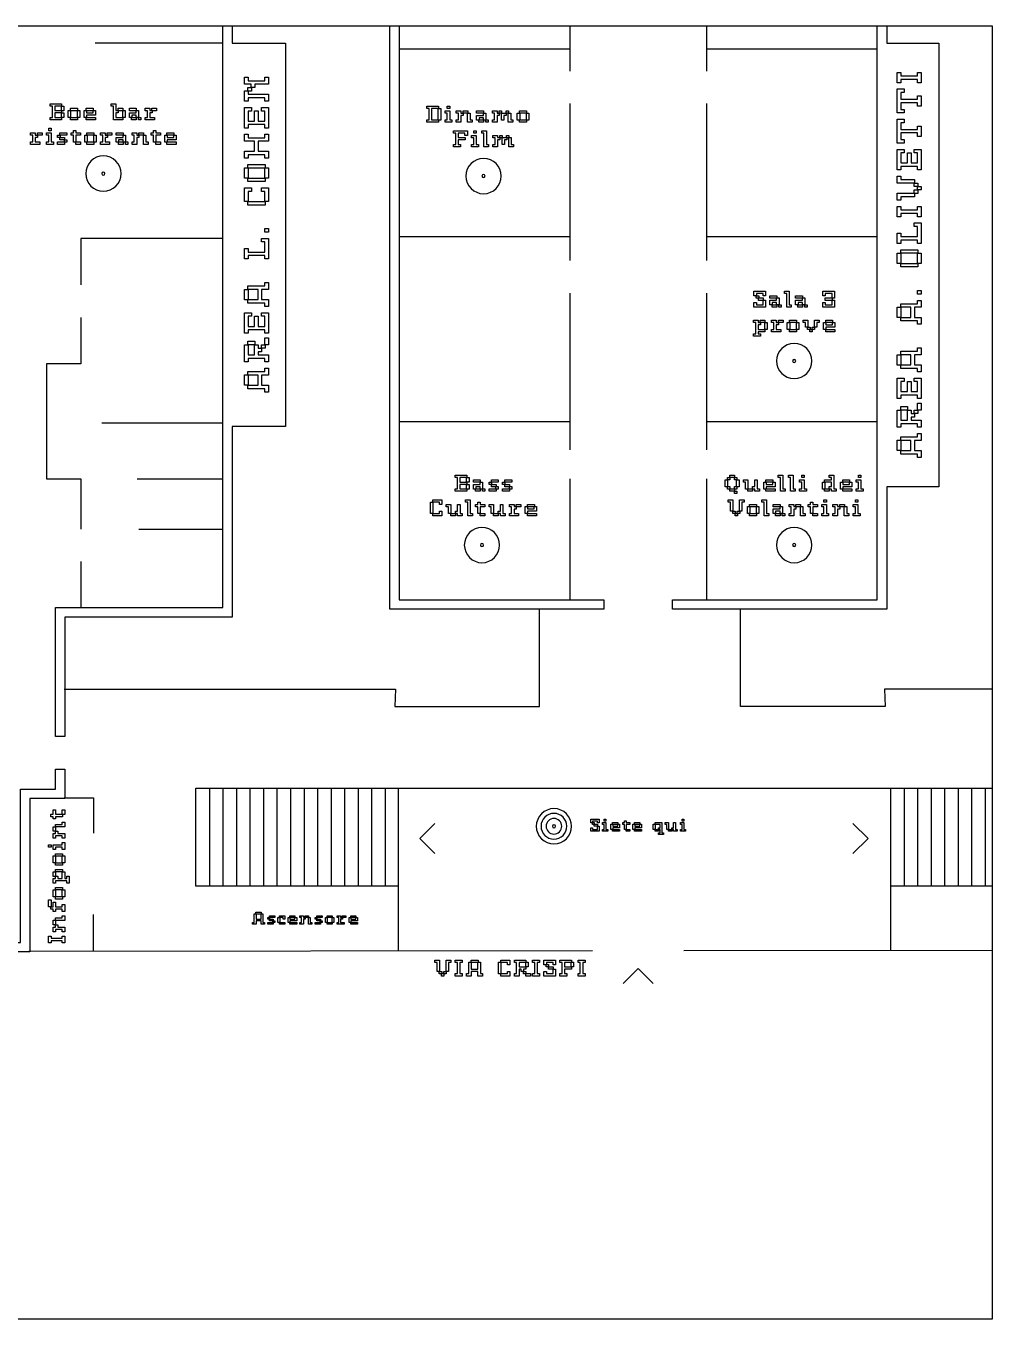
# Model space of a CAD drawing. Extents: x 10.8 to 90.8, y -291 to -236.
# Drawn here: x 49.7 to 90.8, y -291 to -236 of the extents above; entities that cross this region are included whole.
import ezdxf

# ---------------------------------------------------------------- set-up
doc = ezdxf.new("R2010")
doc.units = 0
for name, color, linetype in [('ENGRAVE', 7, 'CONTINUOUS'), ('FILETTO', 7, 'CONTINUOUS'), ('TAGLIO', 7, 'CONTINUOUS')]:
    doc.layers.add(name, color=color, linetype=linetype)

msp = doc.modelspace()

# ---------------------------------------------------------------- linework, layer by layer
at = {"layer": 'ENGRAVE'}
for points in [[(58.491, -236.74), (60.753, -236.74), (60.753, -253.042), (58.492, -253.042), (58.493, -261.155), (51.378, -261.155), (51.378, -266.235), (50.977, -266.235), (50.977, -260.753), (58.092, -260.753), (58.089, -236.01), (58.49, -236.01)], [(65.588, -236.01), (65.588, -260.419), (74.281, -260.419), (74.281, -260.819), (65.188, -260.819), (65.188, -236.01)], [(77.21, -260.819), (77.21, -260.419), (85.912, -260.419), (85.912, -236.01), (86.312, -236.01), (86.312, -236.74), (88.527, -236.74), (88.527, -255.61), (86.312, -255.61), (86.312, -260.819)], [(87.627, -238.429), (87.627, -238.285), (86.912, -238.285), (86.912, -238.429), (86.76, -238.429), (86.76, -237.988), (86.912, -237.988), (86.912, -238.132), (87.627, -238.132), (87.627, -237.988), (87.779, -237.988), (87.779, -238.429)], [(59.877, -239.216), (59.877, -239.072), (59.162, -239.072), (59.162, -239.216), (59.01, -239.216), (59.01, -238.775), (59.155, -238.775), (59.155, -238.631), (59.3, -238.631), (59.3, -238.493), (59.01, -238.493), (59.01, -238.197), (59.162, -238.197), (59.162, -238.341), (59.877, -238.341), (59.877, -238.197), (60.029, -238.197), (60.029, -238.493), (59.45, -238.493), (59.45, -238.638), (59.306, -238.638), (59.306, -238.782), (59.162, -238.782), (59.162, -238.92), (60.029, -238.92), (60.029, -239.216)], [(87.627, -239.424), (87.627, -239.279), (86.912, -239.279), (86.912, -239.562), (87.056, -239.562), (87.056, -239.714), (86.76, -239.714), (86.76, -238.695), (87.056, -238.695), (87.056, -238.847), (86.912, -238.847), (86.912, -239.129), (87.627, -239.129), (87.627, -238.984), (87.779, -238.984), (87.779, -239.424)], [(50.753, -239.903), (50.849, -239.903), (50.849, -239.425), (50.753, -239.425), (50.753, -239.323), (51.241, -239.323), (51.241, -239.421), (51.338, -239.421), (51.338, -239.618), (51.241, -239.618), (51.241, -239.71), (51.338, -239.71), (51.338, -239.909), (51.241, -239.909), (51.241, -240.005), (50.753, -240.005)], [(50.951, -239.614), (51.236, -239.614), (51.236, -239.425), (50.951, -239.425)], [(51.236, -239.903), (51.236, -239.715), (50.951, -239.715), (50.951, -239.903)], [(51.521, -239.614), (51.618, -239.614), (51.618, -239.517), (51.913, -239.517), (51.913, -239.614), (52.009, -239.614), (52.009, -239.909), (51.913, -239.909), (51.913, -240.005), (51.618, -240.005), (51.618, -239.909), (51.521, -239.909)], [(51.623, -239.618), (51.623, -239.903), (51.908, -239.903), (51.908, -239.618)], [(52.192, -239.614), (52.288, -239.614), (52.288, -239.517), (52.583, -239.517), (52.583, -239.614), (52.68, -239.614), (52.68, -239.812), (52.294, -239.812), (52.294, -239.903), (52.68, -239.903), (52.68, -240.005), (52.288, -240.005), (52.288, -239.909), (52.192, -239.909)], [(52.579, -239.618), (52.294, -239.618), (52.294, -239.71), (52.579, -239.71)], [(53.448, -239.425), (53.352, -239.425), (53.352, -239.323), (53.55, -239.323), (53.55, -239.614), (53.642, -239.614), (53.642, -239.517), (53.84, -239.517), (53.84, -239.614), (53.937, -239.614), (53.937, -239.909), (53.84, -239.909), (53.84, -240.005), (53.448, -240.005)], [(53.55, -239.715), (53.55, -239.903), (53.835, -239.903), (53.835, -239.618), (53.647, -239.618), (53.647, -239.715)], [(54.12, -239.71), (54.41, -239.71), (54.41, -239.618), (54.12, -239.618), (54.12, -239.517), (54.415, -239.517), (54.415, -239.614), (54.511, -239.614), (54.511, -239.903), (54.608, -239.903), (54.608, -240.005), (54.507, -240.005), (54.507, -239.909), (54.415, -239.909), (54.415, -240.005), (54.216, -240.005), (54.216, -239.909), (54.12, -239.909)], [(54.791, -239.903), (54.887, -239.903), (54.887, -239.618), (54.791, -239.618), (54.791, -239.517), (54.989, -239.517), (54.989, -239.614), (55.081, -239.614), (55.081, -239.517), (55.279, -239.517), (55.279, -239.618), (55.086, -239.618), (55.086, -239.715), (54.989, -239.715), (54.989, -239.903), (55.182, -239.903), (55.182, -240.005), (54.791, -240.005)], [(59.877, -240.356), (59.877, -240.212), (59.162, -240.212), (59.162, -240.356), (59.01, -240.356), (59.01, -239.481), (59.306, -239.481), (59.306, -239.633), (59.162, -239.633), (59.162, -240.059), (59.444, -240.059), (59.444, -239.627), (59.595, -239.627), (59.595, -240.059), (59.877, -240.059), (59.877, -239.633), (59.733, -239.633), (59.733, -239.481), (60.029, -239.481), (60.029, -240.356)], [(66.768, -240.009), (66.865, -240.009), (66.865, -239.531), (66.768, -239.531), (66.768, -239.429), (67.256, -239.429), (67.256, -239.526), (67.353, -239.526), (67.353, -240.014), (67.256, -240.014), (67.256, -240.111), (66.768, -240.111)], [(67.252, -240.009), (67.252, -239.531), (66.966, -239.531), (66.966, -240.009)], [(67.536, -240.009), (67.633, -240.009), (67.633, -239.724), (67.536, -239.724), (67.536, -239.623), (67.735, -239.623), (67.735, -240.009), (67.831, -240.009), (67.831, -240.111), (67.536, -240.111)], [(67.633, -239.429), (67.735, -239.429), (67.735, -239.531), (67.633, -239.531)], [(68.014, -240.009), (68.11, -240.009), (68.11, -239.724), (68.014, -239.724), (68.014, -239.623), (68.212, -239.623), (68.212, -239.719), (68.304, -239.719), (68.304, -239.623), (68.502, -239.623), (68.502, -239.719), (68.599, -239.719), (68.599, -240.009), (68.696, -240.009), (68.696, -240.111), (68.497, -240.111), (68.497, -239.724), (68.308, -239.724), (68.308, -239.82), (68.212, -239.82), (68.212, -240.111), (68.014, -240.111)], [(68.879, -239.816), (69.169, -239.816), (69.169, -239.724), (68.879, -239.724), (68.879, -239.623), (69.174, -239.623), (69.174, -239.719), (69.27, -239.719), (69.27, -240.009), (69.367, -240.009), (69.367, -240.111), (69.266, -240.111), (69.266, -240.014), (69.174, -240.014), (69.174, -240.111), (68.975, -240.111), (68.975, -240.014), (68.879, -240.014)], [(69.55, -240.009), (69.646, -240.009), (69.646, -239.724), (69.55, -239.724), (69.55, -239.623), (69.748, -239.623), (69.748, -239.719), (69.84, -239.719), (69.84, -239.623), (69.941, -239.623), (69.941, -239.719), (70.13, -239.719), (70.13, -239.623), (70.232, -239.623), (70.232, -239.719), (70.328, -239.719), (70.328, -240.009), (70.425, -240.009), (70.425, -240.111), (70.226, -240.111), (70.226, -239.724), (70.135, -239.724), (70.135, -239.82), (70.038, -239.82), (70.038, -240.014), (69.937, -240.014), (69.937, -239.724), (69.845, -239.724), (69.845, -239.82), (69.748, -239.82), (69.748, -240.111), (69.55, -240.111)], [(70.609, -239.719), (70.705, -239.719), (70.705, -239.623), (71, -239.623), (71, -239.719), (71.097, -239.719), (71.097, -240.014), (71, -240.014), (71, -240.111), (70.705, -240.111), (70.705, -240.014), (70.609, -240.014)], [(70.71, -239.724), (70.71, -240.009), (70.996, -240.009), (70.996, -239.724)], [(54.222, -239.812), (54.222, -239.903), (54.41, -239.903), (54.41, -239.812)], [(68.981, -239.918), (68.981, -240.009), (69.169, -240.009), (69.169, -239.918)], [(87.627, -240.709), (87.627, -240.564), (86.912, -240.564), (86.912, -240.846), (87.056, -240.846), (87.056, -240.998), (86.76, -240.998), (86.76, -239.979), (87.056, -239.979), (87.056, -240.131), (86.912, -240.131), (86.912, -240.413), (87.627, -240.413), (87.627, -240.269), (87.779, -240.269), (87.779, -240.709)], [(49.923, -240.947), (50.019, -240.947), (50.019, -240.662), (49.923, -240.662), (49.923, -240.561), (50.121, -240.561), (50.121, -240.658), (50.213, -240.658), (50.213, -240.561), (50.411, -240.561), (50.411, -240.662), (50.218, -240.662), (50.218, -240.759), (50.121, -240.759), (50.121, -240.947), (50.314, -240.947), (50.314, -241.049), (49.923, -241.049)], [(50.594, -240.947), (50.69, -240.947), (50.69, -240.662), (50.594, -240.662), (50.594, -240.561), (50.792, -240.561), (50.792, -240.947), (50.889, -240.947), (50.889, -241.049), (50.594, -241.049)], [(50.69, -240.367), (50.792, -240.367), (50.792, -240.469), (50.69, -240.469)], [(51.071, -240.947), (51.362, -240.947), (51.362, -240.856), (51.168, -240.856), (51.168, -240.759), (51.071, -240.759), (51.071, -240.658), (51.168, -240.658), (51.168, -240.561), (51.462, -240.561), (51.462, -240.662), (51.173, -240.662), (51.173, -240.754), (51.366, -240.754), (51.366, -240.851), (51.462, -240.851), (51.462, -240.953), (51.366, -240.953), (51.366, -241.049), (51.071, -241.049)], [(51.741, -240.662), (51.645, -240.662), (51.645, -240.561), (51.741, -240.561), (51.741, -240.465), (51.843, -240.465), (51.843, -240.561), (52.036, -240.561), (52.036, -240.662), (51.843, -240.662), (51.843, -240.947), (52.036, -240.947), (52.036, -241.049), (51.839, -241.049), (51.839, -240.953), (51.741, -240.953)], [(52.219, -240.658), (52.315, -240.658), (52.315, -240.561), (52.61, -240.561), (52.61, -240.658), (52.707, -240.658), (52.707, -240.953), (52.61, -240.953), (52.61, -241.049), (52.315, -241.049), (52.315, -240.953), (52.219, -240.953)], [(52.32, -240.662), (52.32, -240.947), (52.606, -240.947), (52.606, -240.662)], [(52.89, -240.947), (52.986, -240.947), (52.986, -240.662), (52.89, -240.662), (52.89, -240.561), (53.088, -240.561), (53.088, -240.658), (53.18, -240.658), (53.18, -240.561), (53.378, -240.561), (53.378, -240.662), (53.184, -240.662), (53.184, -240.759), (53.088, -240.759), (53.088, -240.947), (53.281, -240.947), (53.281, -241.049), (52.89, -241.049)], [(53.56, -240.754), (53.851, -240.754), (53.851, -240.662), (53.56, -240.662), (53.56, -240.561), (53.855, -240.561), (53.855, -240.658), (53.952, -240.658), (53.952, -240.947), (54.048, -240.947), (54.048, -241.049), (53.948, -241.049), (53.948, -240.953), (53.855, -240.953), (53.855, -241.049), (53.657, -241.049), (53.657, -240.953), (53.56, -240.953)], [(53.662, -240.856), (53.662, -240.947), (53.851, -240.947), (53.851, -240.856)], [(54.231, -240.947), (54.328, -240.947), (54.328, -240.662), (54.231, -240.662), (54.231, -240.561), (54.43, -240.561), (54.43, -240.658), (54.522, -240.658), (54.522, -240.561), (54.719, -240.561), (54.719, -240.658), (54.817, -240.658), (54.817, -240.947), (54.913, -240.947), (54.913, -241.049), (54.715, -241.049), (54.715, -240.662), (54.526, -240.662), (54.526, -240.759), (54.43, -240.759), (54.43, -241.049), (54.231, -241.049)], [(55.143, -240.662), (55.047, -240.662), (55.047, -240.561), (55.143, -240.561), (55.143, -240.465), (55.245, -240.465), (55.245, -240.561), (55.438, -240.561), (55.438, -240.662), (55.245, -240.662), (55.245, -240.947), (55.438, -240.947), (55.438, -241.049), (55.241, -241.049), (55.241, -240.953), (55.143, -240.953)], [(55.621, -240.658), (55.717, -240.658), (55.717, -240.561), (56.012, -240.561), (56.012, -240.658), (56.109, -240.658), (56.109, -240.856), (55.722, -240.856), (55.722, -240.947), (56.109, -240.947), (56.109, -241.049), (55.717, -241.049), (55.717, -240.953), (55.621, -240.953)], [(56.008, -240.662), (55.722, -240.662), (55.722, -240.754), (56.008, -240.754)], [(59.877, -241.641), (59.877, -241.496), (59.162, -241.496), (59.162, -241.641), (59.01, -241.641), (59.01, -241.344), (59.444, -241.344), (59.444, -240.918), (59.01, -240.918), (59.01, -240.621), (59.162, -240.621), (59.162, -240.766), (59.877, -240.766), (59.877, -240.621), (60.029, -240.621), (60.029, -240.918), (59.595, -240.918), (59.595, -241.344), (60.029, -241.344), (60.029, -241.641)], [(67.9, -241.053), (67.997, -241.053), (67.997, -240.575), (67.9, -240.575), (67.9, -240.473), (68.486, -240.473), (68.486, -240.671), (68.384, -240.671), (68.384, -240.575), (68.098, -240.575), (68.098, -240.763), (68.388, -240.763), (68.388, -240.864), (68.098, -240.864), (68.098, -241.053), (68.195, -241.053), (68.195, -241.155), (67.9, -241.155)], [(68.668, -241.053), (68.765, -241.053), (68.765, -240.768), (68.668, -240.768), (68.668, -240.667), (68.867, -240.667), (68.867, -241.053), (68.963, -241.053), (68.963, -241.155), (68.668, -241.155)], [(68.765, -240.473), (68.867, -240.473), (68.867, -240.575), (68.765, -240.575)], [(69.192, -240.575), (69.096, -240.575), (69.096, -240.473), (69.294, -240.473), (69.294, -241.053), (69.391, -241.053), (69.391, -241.155), (69.192, -241.155)], [(69.573, -241.053), (69.67, -241.053), (69.67, -240.768), (69.573, -240.768), (69.573, -240.667), (69.772, -240.667), (69.772, -240.763), (69.864, -240.763), (69.864, -240.667), (69.965, -240.667), (69.965, -240.763), (70.153, -240.763), (70.153, -240.667), (70.255, -240.667), (70.255, -240.763), (70.352, -240.763), (70.352, -241.053), (70.448, -241.053), (70.448, -241.155), (70.25, -241.155), (70.25, -240.768), (70.159, -240.768), (70.159, -240.864), (70.061, -240.864), (70.061, -241.058), (69.96, -241.058), (69.96, -240.768), (69.868, -240.768), (69.868, -240.864), (69.772, -240.864), (69.772, -241.155), (69.573, -241.155)], [(87.627, -242.138), (87.627, -241.994), (86.912, -241.994), (86.912, -242.138), (86.76, -242.138), (86.76, -241.263), (87.056, -241.263), (87.056, -241.416), (86.912, -241.416), (86.912, -241.842), (87.194, -241.842), (87.194, -241.409), (87.345, -241.409), (87.345, -241.842), (87.627, -241.842), (87.627, -241.416), (87.483, -241.416), (87.483, -241.263), (87.779, -241.263), (87.779, -242.138)], [(59.155, -242.635), (59.155, -242.491), (59.01, -242.491), (59.01, -242.05), (59.155, -242.05), (59.155, -241.906), (59.885, -241.906), (59.885, -242.05), (60.029, -242.05), (60.029, -242.491), (59.885, -242.491), (59.885, -242.635)], [(59.162, -242.483), (59.877, -242.483), (59.877, -242.056), (59.162, -242.056)], [(86.912, -243.279), (86.912, -243.423), (86.76, -243.423), (86.76, -243.127), (87.483, -243.127), (87.483, -242.982), (87.627, -242.982), (87.627, -242.845), (87.483, -242.845), (87.483, -242.7), (86.76, -242.7), (86.76, -242.404), (86.912, -242.404), (86.912, -242.548), (87.49, -242.548), (87.49, -242.694), (87.635, -242.694), (87.635, -242.838), (87.779, -242.838), (87.779, -242.989), (87.635, -242.989), (87.635, -243.133), (87.49, -243.133), (87.49, -243.279)], [(59.155, -243.629), (59.155, -243.485), (59.01, -243.485), (59.01, -242.9), (59.306, -242.9), (59.306, -243.051), (59.162, -243.051), (59.162, -243.477), (59.877, -243.477), (59.877, -243.051), (59.733, -243.051), (59.733, -242.9), (60.029, -242.9), (60.029, -243.485), (59.885, -243.485), (59.885, -243.629)], [(87.627, -244.128), (87.627, -243.984), (86.912, -243.984), (86.912, -244.128), (86.76, -244.128), (86.76, -243.687), (86.912, -243.687), (86.912, -243.832), (87.627, -243.832), (87.627, -243.687), (87.779, -243.687), (87.779, -244.128)], [(59.877, -244.784), (59.877, -244.631), (60.029, -244.631), (60.029, -244.784)], [(87.627, -245.268), (87.627, -245.124), (86.912, -245.124), (86.912, -245.268), (86.76, -245.268), (86.76, -244.827), (86.912, -244.827), (86.912, -244.972), (87.627, -244.972), (87.627, -244.545), (87.483, -244.545), (87.483, -244.393), (87.779, -244.393), (87.779, -245.268)], [(49.887, -275.395), (25.227, -275.395), (25.227, -268.469), (39.323, -268.469), (39.333, -244.844), (39.733, -244.844), (39.723, -268.869), (25.627, -268.869), (25.627, -274.995), (49.487, -274.995), (49.487, -268.469), (50.977, -268.469), (50.977, -267.618), (51.377, -267.618), (51.377, -268.869), (49.887, -268.869)], [(59.877, -245.924), (59.877, -245.78), (59.162, -245.78), (59.162, -245.924), (59.01, -245.924), (59.01, -245.484), (59.162, -245.484), (59.162, -245.628), (59.877, -245.628), (59.877, -245.202), (59.733, -245.202), (59.733, -245.05), (60.029, -245.05), (60.029, -245.924)], [(86.905, -246.262), (86.905, -246.118), (86.76, -246.118), (86.76, -245.677), (86.905, -245.677), (86.905, -245.533), (87.635, -245.533), (87.635, -245.677), (87.779, -245.677), (87.779, -246.118), (87.635, -246.118), (87.635, -246.262)], [(86.912, -246.11), (87.627, -246.11), (87.627, -245.684), (86.912, -245.684)], [(59.877, -247.946), (59.877, -247.802), (59.155, -247.802), (59.155, -247.656), (59.01, -247.656), (59.01, -247.217), (59.155, -247.217), (59.155, -247.071), (59.877, -247.071), (59.877, -246.927), (60.029, -246.927), (60.029, -247.223), (59.74, -247.223), (59.74, -247.649), (60.029, -247.649), (60.029, -247.946)], [(59.162, -247.223), (59.162, -247.649), (59.588, -247.649), (59.588, -247.223)], [(80.67, -247.777), (80.772, -247.777), (80.772, -247.873), (81.058, -247.873), (81.058, -247.684), (80.864, -247.684), (80.864, -247.588), (80.767, -247.588), (80.767, -247.491), (80.67, -247.491), (80.67, -247.293), (81.158, -247.293), (81.158, -247.491), (81.058, -247.491), (81.058, -247.395), (80.772, -247.395), (80.772, -247.487), (80.869, -247.487), (80.869, -247.583), (81.062, -247.583), (81.062, -247.68), (81.158, -247.68), (81.158, -247.975), (80.67, -247.975)], [(81.341, -247.68), (81.632, -247.68), (81.632, -247.588), (81.341, -247.588), (81.341, -247.487), (81.636, -247.487), (81.636, -247.583), (81.733, -247.583), (81.733, -247.873), (81.829, -247.873), (81.829, -247.975), (81.728, -247.975), (81.728, -247.878), (81.636, -247.878), (81.636, -247.975), (81.438, -247.975), (81.438, -247.878), (81.341, -247.878)], [(82.059, -247.395), (81.962, -247.395), (81.962, -247.293), (82.161, -247.293), (82.161, -247.873), (82.257, -247.873), (82.257, -247.975), (82.059, -247.975)], [(82.44, -247.68), (82.73, -247.68), (82.73, -247.588), (82.44, -247.588), (82.44, -247.487), (82.735, -247.487), (82.735, -247.583), (82.831, -247.583), (82.831, -247.873), (82.928, -247.873), (82.928, -247.975), (82.827, -247.975), (82.827, -247.878), (82.735, -247.878), (82.735, -247.975), (82.536, -247.975), (82.536, -247.878), (82.44, -247.878)], [(83.599, -247.777), (83.701, -247.777), (83.701, -247.873), (83.986, -247.873), (83.986, -247.684), (83.696, -247.684), (83.696, -247.583), (83.986, -247.583), (83.986, -247.395), (83.701, -247.395), (83.701, -247.491), (83.599, -247.491), (83.599, -247.293), (84.087, -247.293), (84.087, -247.588), (83.991, -247.588), (83.991, -247.68), (84.087, -247.68), (84.087, -247.975), (83.599, -247.975)], [(87.627, -247.417), (87.627, -247.264), (87.779, -247.264), (87.779, -247.417)], [(81.443, -247.782), (81.443, -247.873), (81.632, -247.873), (81.632, -247.782)], [(82.541, -247.782), (82.541, -247.873), (82.73, -247.873), (82.73, -247.782)], [(87.627, -248.702), (87.627, -248.558), (86.905, -248.558), (86.905, -248.412), (86.76, -248.412), (86.76, -247.973), (86.905, -247.973), (86.905, -247.827), (87.627, -247.827), (87.627, -247.683), (87.779, -247.683), (87.779, -247.979), (87.49, -247.979), (87.49, -248.406), (87.779, -248.406), (87.779, -248.702)], [(86.912, -247.979), (86.912, -248.406), (87.338, -248.406), (87.338, -247.979)], [(59.877, -249.086), (59.877, -248.941), (59.162, -248.941), (59.162, -249.086), (59.01, -249.086), (59.01, -248.211), (59.306, -248.211), (59.306, -248.363), (59.162, -248.363), (59.162, -248.789), (59.444, -248.789), (59.444, -248.356), (59.595, -248.356), (59.595, -248.789), (59.877, -248.789), (59.877, -248.363), (59.733, -248.363), (59.733, -248.211), (60.029, -248.211), (60.029, -249.086)], [(80.647, -249.11), (80.744, -249.11), (80.744, -248.632), (80.647, -248.632), (80.647, -248.531), (80.846, -248.531), (80.846, -248.627), (80.938, -248.627), (80.938, -248.531), (81.135, -248.531), (81.135, -248.627), (81.233, -248.627), (81.233, -248.922), (81.135, -248.922), (81.135, -249.019), (80.846, -249.019), (80.846, -249.11), (80.942, -249.11), (80.942, -249.212), (80.647, -249.212)], [(81.416, -248.917), (81.512, -248.917), (81.512, -248.632), (81.416, -248.632), (81.416, -248.531), (81.614, -248.531), (81.614, -248.627), (81.706, -248.627), (81.706, -248.531), (81.904, -248.531), (81.904, -248.632), (81.71, -248.632), (81.71, -248.728), (81.614, -248.728), (81.614, -248.917), (81.807, -248.917), (81.807, -249.019), (81.416, -249.019)], [(82.086, -248.627), (82.183, -248.627), (82.183, -248.531), (82.478, -248.531), (82.478, -248.627), (82.574, -248.627), (82.574, -248.922), (82.478, -248.922), (82.478, -249.019), (82.183, -249.019), (82.183, -248.922), (82.086, -248.922)], [(82.854, -248.632), (82.757, -248.632), (82.757, -248.531), (82.956, -248.531), (82.956, -248.821), (83.052, -248.821), (83.052, -248.917), (83.144, -248.917), (83.144, -248.821), (83.241, -248.821), (83.241, -248.531), (83.439, -248.531), (83.439, -248.632), (83.343, -248.632), (83.343, -248.826), (83.245, -248.826), (83.245, -248.922), (83.149, -248.922), (83.149, -249.019), (83.048, -249.019), (83.048, -248.922), (82.951, -248.922), (82.951, -248.826), (82.854, -248.826)], [(83.623, -248.627), (83.719, -248.627), (83.719, -248.531), (84.014, -248.531), (84.014, -248.627), (84.111, -248.627), (84.111, -248.826), (83.724, -248.826), (83.724, -248.917), (84.111, -248.917), (84.111, -249.019), (83.719, -249.019), (83.719, -248.922), (83.623, -248.922)], [(80.846, -248.728), (80.846, -248.917), (81.131, -248.917), (81.131, -248.632), (80.942, -248.632), (80.942, -248.728)], [(82.188, -248.632), (82.188, -248.917), (82.473, -248.917), (82.473, -248.632)], [(84.01, -248.632), (83.724, -248.632), (83.724, -248.724), (84.01, -248.724)], [(59.877, -250.301), (59.877, -250.157), (59.162, -250.157), (59.162, -250.301), (59.01, -250.301), (59.01, -249.572), (59.155, -249.572), (59.155, -249.426), (59.45, -249.426), (59.45, -249.572), (59.595, -249.572), (59.595, -249.716), (59.733, -249.716), (59.733, -249.572), (59.877, -249.572), (59.877, -249.282), (60.029, -249.282), (60.029, -249.579), (59.885, -249.579), (59.885, -249.723), (59.74, -249.723), (59.74, -249.867), (59.595, -249.867), (59.595, -250.005), (60.029, -250.005), (60.029, -250.301)], [(59.444, -249.579), (59.162, -249.579), (59.162, -250.005), (59.444, -250.005)], [(87.627, -250.724), (87.627, -250.579), (86.905, -250.579), (86.905, -250.434), (86.76, -250.434), (86.76, -249.994), (86.905, -249.994), (86.905, -249.849), (87.627, -249.849), (87.627, -249.704), (87.779, -249.704), (87.779, -250.001), (87.49, -250.001), (87.49, -250.427), (87.779, -250.427), (87.779, -250.724)], [(86.912, -250.001), (86.912, -250.427), (87.338, -250.427), (87.338, -250.001)], [(59.877, -251.586), (59.877, -251.442), (59.155, -251.442), (59.155, -251.296), (59.01, -251.296), (59.01, -250.857), (59.155, -250.857), (59.155, -250.711), (59.877, -250.711), (59.877, -250.567), (60.029, -250.567), (60.029, -250.863), (59.74, -250.863), (59.74, -251.29), (60.029, -251.29), (60.029, -251.586)], [(59.162, -250.863), (59.162, -251.29), (59.588, -251.29), (59.588, -250.863)], [(87.627, -251.863), (87.627, -251.719), (86.912, -251.719), (86.912, -251.863), (86.76, -251.863), (86.76, -250.989), (87.056, -250.989), (87.056, -251.141), (86.912, -251.141), (86.912, -251.567), (87.194, -251.567), (87.194, -251.134), (87.345, -251.134), (87.345, -251.567), (87.627, -251.567), (87.627, -251.141), (87.483, -251.141), (87.483, -250.989), (87.779, -250.989), (87.779, -251.863)], [(87.627, -253.079), (87.627, -252.935), (86.912, -252.935), (86.912, -253.079), (86.76, -253.079), (86.76, -252.35), (86.905, -252.35), (86.905, -252.204), (87.2, -252.204), (87.2, -252.35), (87.345, -252.35), (87.345, -252.494), (87.483, -252.494), (87.483, -252.35), (87.627, -252.35), (87.627, -252.06), (87.779, -252.06), (87.779, -252.356), (87.635, -252.356), (87.635, -252.501), (87.49, -252.501), (87.49, -252.645), (87.345, -252.645), (87.345, -252.783), (87.779, -252.783), (87.779, -253.079)], [(87.194, -252.356), (86.912, -252.356), (86.912, -252.783), (87.194, -252.783)], [(87.627, -254.364), (87.627, -254.22), (86.905, -254.22), (86.905, -254.074), (86.76, -254.074), (86.76, -253.635), (86.905, -253.635), (86.905, -253.489), (87.627, -253.489), (87.627, -253.345), (87.779, -253.345), (87.779, -253.641), (87.49, -253.641), (87.49, -254.067), (87.779, -254.067), (87.779, -254.364)], [(86.912, -253.641), (86.912, -254.067), (87.338, -254.067), (87.338, -253.641)], [(67.972, -255.702), (68.068, -255.702), (68.068, -255.224), (67.972, -255.224), (67.972, -255.122), (68.46, -255.122), (68.46, -255.22), (68.557, -255.22), (68.557, -255.417), (68.46, -255.417), (68.46, -255.509), (68.557, -255.509), (68.557, -255.708), (68.46, -255.708), (68.46, -255.804), (67.972, -255.804)], [(79.449, -255.316), (79.545, -255.316), (79.545, -255.22), (79.643, -255.22), (79.643, -255.122), (79.84, -255.122), (79.84, -255.22), (79.937, -255.22), (79.937, -255.316), (80.034, -255.316), (80.034, -255.611), (79.937, -255.611), (79.937, -255.708), (79.84, -255.708), (79.84, -255.799), (79.937, -255.799), (79.937, -255.901), (79.836, -255.901), (79.836, -255.804), (79.643, -255.804), (79.643, -255.708), (79.545, -255.708), (79.545, -255.611), (79.449, -255.611)], [(81.8, -255.224), (81.704, -255.224), (81.704, -255.122), (81.902, -255.122), (81.902, -255.702), (81.999, -255.702), (81.999, -255.804), (81.8, -255.804)], [(82.228, -255.224), (82.131, -255.224), (82.131, -255.122), (82.33, -255.122), (82.33, -255.702), (82.426, -255.702), (82.426, -255.804), (82.228, -255.804)], [(82.705, -255.122), (82.807, -255.122), (82.807, -255.224), (82.705, -255.224)], [(83.575, -255.413), (83.672, -255.413), (83.672, -255.316), (83.962, -255.316), (83.962, -255.224), (83.866, -255.224), (83.866, -255.122), (84.063, -255.122), (84.063, -255.702), (84.161, -255.702), (84.161, -255.804), (83.962, -255.804), (83.962, -255.708), (83.87, -255.708), (83.87, -255.804), (83.672, -255.804), (83.672, -255.708), (83.575, -255.708)], [(85.111, -255.122), (85.213, -255.122), (85.213, -255.224), (85.111, -255.224)], [(68.17, -255.413), (68.455, -255.413), (68.455, -255.224), (68.17, -255.224)], [(68.455, -255.702), (68.455, -255.514), (68.17, -255.514), (68.17, -255.702)], [(68.74, -255.509), (69.03, -255.509), (69.03, -255.417), (68.74, -255.417), (68.74, -255.316), (69.035, -255.316), (69.035, -255.413), (69.131, -255.413), (69.131, -255.702), (69.228, -255.702), (69.228, -255.804), (69.127, -255.804), (69.127, -255.708), (69.035, -255.708), (69.035, -255.804), (68.836, -255.804), (68.836, -255.708), (68.74, -255.708)], [(68.842, -255.611), (68.842, -255.702), (69.03, -255.702), (69.03, -255.611)], [(69.411, -255.702), (69.701, -255.702), (69.701, -255.611), (69.507, -255.611), (69.507, -255.514), (69.411, -255.514), (69.411, -255.413), (69.507, -255.413), (69.507, -255.316), (69.802, -255.316), (69.802, -255.417), (69.513, -255.417), (69.513, -255.509), (69.706, -255.509), (69.706, -255.606), (69.802, -255.606), (69.802, -255.708), (69.706, -255.708), (69.706, -255.804), (69.411, -255.804)], [(69.985, -255.702), (70.275, -255.702), (70.275, -255.611), (70.081, -255.611), (70.081, -255.514), (69.985, -255.514), (69.985, -255.413), (70.081, -255.413), (70.081, -255.316), (70.376, -255.316), (70.376, -255.417), (70.086, -255.417), (70.086, -255.509), (70.279, -255.509), (70.279, -255.606), (70.376, -255.606), (70.376, -255.708), (70.279, -255.708), (70.279, -255.804), (69.985, -255.804)], [(79.836, -255.224), (79.647, -255.224), (79.647, -255.32), (79.55, -255.32), (79.55, -255.606), (79.647, -255.606), (79.647, -255.702), (79.836, -255.702), (79.836, -255.606), (79.932, -255.606), (79.932, -255.32), (79.836, -255.32)], [(80.313, -255.417), (80.217, -255.417), (80.217, -255.316), (80.415, -255.316), (80.415, -255.702), (80.604, -255.702), (80.604, -255.606), (80.7, -255.606), (80.7, -255.316), (80.802, -255.316), (80.802, -255.702), (80.899, -255.702), (80.899, -255.804), (80.7, -255.804), (80.7, -255.708), (80.608, -255.708), (80.608, -255.804), (80.411, -255.804), (80.411, -255.708), (80.313, -255.708)], [(81.082, -255.413), (81.179, -255.413), (81.179, -255.316), (81.474, -255.316), (81.474, -255.413), (81.57, -255.413), (81.57, -255.611), (81.184, -255.611), (81.184, -255.702), (81.57, -255.702), (81.57, -255.804), (81.179, -255.804), (81.179, -255.708), (81.082, -255.708)], [(81.469, -255.417), (81.184, -255.417), (81.184, -255.509), (81.469, -255.509)], [(82.609, -255.702), (82.705, -255.702), (82.705, -255.417), (82.609, -255.417), (82.609, -255.316), (82.807, -255.316), (82.807, -255.702), (82.904, -255.702), (82.904, -255.804), (82.609, -255.804)], [(83.677, -255.417), (83.677, -255.702), (83.866, -255.702), (83.866, -255.606), (83.962, -255.606), (83.962, -255.417)], [(84.344, -255.413), (84.44, -255.413), (84.44, -255.316), (84.735, -255.316), (84.735, -255.413), (84.832, -255.413), (84.832, -255.611), (84.445, -255.611), (84.445, -255.702), (84.832, -255.702), (84.832, -255.804), (84.44, -255.804), (84.44, -255.708), (84.344, -255.708)], [(84.731, -255.417), (84.445, -255.417), (84.445, -255.509), (84.731, -255.509)], [(85.014, -255.702), (85.111, -255.702), (85.111, -255.417), (85.014, -255.417), (85.014, -255.316), (85.213, -255.316), (85.213, -255.702), (85.309, -255.702), (85.309, -255.804), (85.014, -255.804)], [(66.918, -256.264), (67.014, -256.264), (67.014, -256.166), (67.406, -256.166), (67.406, -256.364), (67.305, -256.364), (67.305, -256.268), (67.02, -256.268), (67.02, -256.746), (67.305, -256.746), (67.305, -256.65), (67.406, -256.65), (67.406, -256.848), (67.014, -256.848), (67.014, -256.752), (66.918, -256.752)], [(68.501, -256.268), (68.404, -256.268), (68.404, -256.166), (68.603, -256.166), (68.603, -256.746), (68.699, -256.746), (68.699, -256.848), (68.501, -256.848)], [(68.928, -256.461), (68.832, -256.461), (68.832, -256.36), (68.928, -256.36), (68.928, -256.264), (69.03, -256.264), (69.03, -256.36), (69.223, -256.36), (69.223, -256.461), (69.03, -256.461), (69.03, -256.746), (69.223, -256.746), (69.223, -256.848), (69.026, -256.848), (69.026, -256.752), (68.928, -256.752)], [(79.669, -256.268), (79.573, -256.268), (79.573, -256.166), (79.771, -256.166), (79.771, -256.65), (79.868, -256.65), (79.868, -256.746), (79.96, -256.746), (79.96, -256.65), (80.056, -256.65), (80.056, -256.166), (80.255, -256.166), (80.255, -256.268), (80.158, -256.268), (80.158, -256.655), (80.061, -256.655), (80.061, -256.752), (79.964, -256.752), (79.964, -256.848), (79.863, -256.848), (79.863, -256.752), (79.767, -256.752), (79.767, -256.655), (79.669, -256.655)], [(81.107, -256.268), (81.01, -256.268), (81.01, -256.166), (81.208, -256.166), (81.208, -256.746), (81.305, -256.746), (81.305, -256.848), (81.107, -256.848)], [(83.07, -256.461), (82.974, -256.461), (82.974, -256.36), (83.07, -256.36), (83.07, -256.264), (83.172, -256.264), (83.172, -256.36), (83.365, -256.36), (83.365, -256.461), (83.172, -256.461), (83.172, -256.746), (83.365, -256.746), (83.365, -256.848), (83.168, -256.848), (83.168, -256.752), (83.07, -256.752)], [(83.644, -256.166), (83.746, -256.166), (83.746, -256.268), (83.644, -256.268)], [(84.987, -256.166), (85.089, -256.166), (85.089, -256.268), (84.987, -256.268)], [(67.685, -256.461), (67.589, -256.461), (67.589, -256.36), (67.787, -256.36), (67.787, -256.746), (67.976, -256.746), (67.976, -256.65), (68.072, -256.65), (68.072, -256.36), (68.174, -256.36), (68.174, -256.746), (68.271, -256.746), (68.271, -256.848), (68.072, -256.848), (68.072, -256.752), (67.98, -256.752), (67.98, -256.848), (67.783, -256.848), (67.783, -256.752), (67.685, -256.752)], [(69.502, -256.461), (69.406, -256.461), (69.406, -256.36), (69.604, -256.36), (69.604, -256.746), (69.793, -256.746), (69.793, -256.65), (69.889, -256.65), (69.889, -256.36), (69.991, -256.36), (69.991, -256.746), (70.088, -256.746), (70.088, -256.848), (69.889, -256.848), (69.889, -256.752), (69.797, -256.752), (69.797, -256.848), (69.6, -256.848), (69.6, -256.752), (69.502, -256.752)], [(70.271, -256.746), (70.367, -256.746), (70.367, -256.461), (70.271, -256.461), (70.271, -256.36), (70.469, -256.36), (70.469, -256.457), (70.561, -256.457), (70.561, -256.36), (70.759, -256.36), (70.759, -256.461), (70.566, -256.461), (70.566, -256.558), (70.469, -256.558), (70.469, -256.746), (70.662, -256.746), (70.662, -256.848), (70.271, -256.848)], [(70.942, -256.457), (71.038, -256.457), (71.038, -256.36), (71.333, -256.36), (71.333, -256.457), (71.43, -256.457), (71.43, -256.655), (71.044, -256.655), (71.044, -256.746), (71.43, -256.746), (71.43, -256.848), (71.038, -256.848), (71.038, -256.752), (70.942, -256.752)], [(71.329, -256.461), (71.044, -256.461), (71.044, -256.553), (71.329, -256.553)], [(80.388, -256.457), (80.485, -256.457), (80.485, -256.36), (80.78, -256.36), (80.78, -256.457), (80.876, -256.457), (80.876, -256.752), (80.78, -256.752), (80.78, -256.848), (80.485, -256.848), (80.485, -256.752), (80.388, -256.752)], [(80.49, -256.461), (80.49, -256.746), (80.775, -256.746), (80.775, -256.461)], [(81.487, -256.553), (81.778, -256.553), (81.778, -256.461), (81.487, -256.461), (81.487, -256.36), (81.782, -256.36), (81.782, -256.457), (81.879, -256.457), (81.879, -256.746), (81.975, -256.746), (81.975, -256.848), (81.874, -256.848), (81.874, -256.752), (81.782, -256.752), (81.782, -256.848), (81.584, -256.848), (81.584, -256.752), (81.487, -256.752)], [(81.589, -256.655), (81.589, -256.746), (81.778, -256.746), (81.778, -256.655)], [(82.158, -256.746), (82.255, -256.746), (82.255, -256.461), (82.158, -256.461), (82.158, -256.36), (82.357, -256.36), (82.357, -256.457), (82.449, -256.457), (82.449, -256.36), (82.646, -256.36), (82.646, -256.457), (82.744, -256.457), (82.744, -256.746), (82.84, -256.746), (82.84, -256.848), (82.642, -256.848), (82.642, -256.461), (82.453, -256.461), (82.453, -256.558), (82.357, -256.558), (82.357, -256.848), (82.158, -256.848)], [(83.548, -256.746), (83.644, -256.746), (83.644, -256.461), (83.548, -256.461), (83.548, -256.36), (83.746, -256.36), (83.746, -256.746), (83.842, -256.746), (83.842, -256.848), (83.548, -256.848)], [(84.025, -256.746), (84.121, -256.746), (84.121, -256.461), (84.025, -256.461), (84.025, -256.36), (84.223, -256.36), (84.223, -256.457), (84.315, -256.457), (84.315, -256.36), (84.513, -256.36), (84.513, -256.457), (84.61, -256.457), (84.61, -256.746), (84.707, -256.746), (84.707, -256.848), (84.509, -256.848), (84.509, -256.461), (84.32, -256.461), (84.32, -256.558), (84.223, -256.558), (84.223, -256.848), (84.025, -256.848)], [(84.89, -256.746), (84.987, -256.746), (84.987, -256.461), (84.89, -256.461), (84.89, -256.36), (85.089, -256.36), (85.089, -256.746), (85.185, -256.746), (85.185, -256.848), (84.89, -256.848)], [(50.982, -269.644), (50.982, -269.74), (50.881, -269.74), (50.881, -269.644), (50.785, -269.644), (50.785, -269.542), (50.881, -269.542), (50.881, -269.349), (50.982, -269.349), (50.982, -269.542), (51.268, -269.542), (51.268, -269.349), (51.369, -269.349), (51.369, -269.546), (51.273, -269.546), (51.273, -269.644)], [(51.268, -270.556), (51.268, -270.459), (50.982, -270.459), (50.982, -270.556), (50.881, -270.556), (50.881, -270.357), (50.978, -270.357), (50.978, -270.265), (50.881, -270.265), (50.881, -270.068), (50.978, -270.068), (50.978, -269.97), (51.268, -269.97), (51.268, -269.874), (51.369, -269.874), (51.369, -270.072), (50.982, -270.072), (50.982, -270.261), (51.079, -270.261), (51.079, -270.357), (51.369, -270.357), (51.369, -270.556)], [(73.728, -270.111), (73.804, -270.111), (73.804, -270.183), (74.017, -270.183), (74.017, -270.042), (73.873, -270.042), (73.873, -269.97), (73.8, -269.97), (73.8, -269.898), (73.728, -269.898), (73.728, -269.75), (74.092, -269.75), (74.092, -269.898), (74.017, -269.898), (74.017, -269.826), (73.804, -269.826), (73.804, -269.895), (73.876, -269.895), (73.876, -269.967), (74.02, -269.967), (74.02, -270.039), (74.092, -270.039), (74.092, -270.259), (73.728, -270.259)], [(74.231, -270.183), (74.303, -270.183), (74.303, -269.97), (74.231, -269.97), (74.231, -269.895), (74.379, -269.895), (74.379, -270.183), (74.451, -270.183), (74.451, -270.259), (74.231, -270.259)], [(74.303, -269.75), (74.379, -269.75), (74.379, -269.826), (74.303, -269.826)], [(74.59, -269.967), (74.662, -269.967), (74.662, -269.895), (74.882, -269.895), (74.882, -269.967), (74.954, -269.967), (74.954, -270.115), (74.666, -270.115), (74.666, -270.183), (74.954, -270.183), (74.954, -270.259), (74.662, -270.259), (74.662, -270.187), (74.59, -270.187)], [(74.879, -269.97), (74.666, -269.97), (74.666, -270.039), (74.879, -270.039)], [(75.165, -269.97), (75.093, -269.97), (75.093, -269.895), (75.165, -269.895), (75.165, -269.822), (75.241, -269.822), (75.241, -269.895), (75.386, -269.895), (75.386, -269.97), (75.241, -269.97), (75.241, -270.183), (75.386, -270.183), (75.386, -270.259), (75.238, -270.259), (75.238, -270.187), (75.165, -270.187)], [(75.524, -269.967), (75.596, -269.967), (75.596, -269.895), (75.817, -269.895), (75.817, -269.967), (75.889, -269.967), (75.889, -270.115), (75.6, -270.115), (75.6, -270.183), (75.889, -270.183), (75.889, -270.259), (75.596, -270.259), (75.596, -270.187), (75.524, -270.187)], [(75.813, -269.97), (75.6, -269.97), (75.6, -270.039), (75.813, -270.039)], [(76.39, -269.967), (76.463, -269.967), (76.463, -269.895), (76.755, -269.895), (76.755, -270.328), (76.828, -270.328), (76.828, -270.404), (76.608, -270.404), (76.608, -270.328), (76.68, -270.328), (76.68, -270.187), (76.611, -270.187), (76.611, -270.259), (76.463, -270.259), (76.463, -270.187), (76.39, -270.187)], [(76.466, -269.97), (76.466, -270.183), (76.608, -270.183), (76.608, -270.111), (76.68, -270.111), (76.68, -269.97)], [(76.966, -269.97), (76.894, -269.97), (76.894, -269.895), (77.042, -269.895), (77.042, -270.183), (77.183, -270.183), (77.183, -270.111), (77.255, -270.111), (77.255, -269.895), (77.331, -269.895), (77.331, -270.183), (77.404, -270.183), (77.404, -270.259), (77.255, -270.259), (77.255, -270.187), (77.186, -270.187), (77.186, -270.259), (77.039, -270.259), (77.039, -270.187), (76.966, -270.187)], [(77.542, -270.183), (77.615, -270.183), (77.615, -269.97), (77.542, -269.97), (77.542, -269.895), (77.691, -269.895), (77.691, -270.183), (77.763, -270.183), (77.763, -270.259), (77.542, -270.259)], [(77.615, -269.75), (77.691, -269.75), (77.691, -269.826), (77.615, -269.826)], [(50.687, -270.936), (50.687, -270.835), (50.789, -270.835), (50.789, -270.936)], [(51.268, -271.033), (51.268, -270.936), (50.982, -270.936), (50.982, -271.033), (50.881, -271.033), (50.881, -270.835), (51.268, -270.835), (51.268, -270.738), (51.369, -270.738), (51.369, -271.033)], [(50.978, -271.704), (50.978, -271.607), (50.881, -271.607), (50.881, -271.312), (50.978, -271.312), (50.978, -271.216), (51.273, -271.216), (51.273, -271.312), (51.369, -271.312), (51.369, -271.607), (51.273, -271.607), (51.273, -271.704)], [(50.982, -271.602), (51.268, -271.602), (51.268, -271.317), (50.982, -271.317)], [(51.461, -272.472), (51.461, -272.376), (50.982, -272.376), (50.982, -272.472), (50.881, -272.472), (50.881, -272.274), (50.978, -272.274), (50.978, -272.182), (50.881, -272.182), (50.881, -271.984), (50.978, -271.984), (50.978, -271.887), (51.273, -271.887), (51.273, -271.984), (51.369, -271.984), (51.369, -272.274), (51.461, -272.274), (51.461, -272.177), (51.563, -272.177), (51.563, -272.472)], [(51.079, -272.274), (51.268, -272.274), (51.268, -271.988), (50.982, -271.988), (50.982, -272.177), (51.079, -272.177)], [(50.978, -273.143), (50.978, -273.046), (50.881, -273.046), (50.881, -272.751), (50.978, -272.751), (50.978, -272.655), (51.273, -272.655), (51.273, -272.751), (51.369, -272.751), (51.369, -273.046), (51.273, -273.046), (51.273, -273.143)], [(50.982, -273.041), (51.268, -273.041), (51.268, -272.756), (50.982, -272.756)], [(51.268, -273.669), (51.268, -273.573), (50.982, -273.573), (50.982, -273.669), (50.881, -273.669), (50.881, -273.573), (50.785, -273.573), (50.785, -273.475), (50.687, -273.475), (50.687, -273.181), (50.789, -273.181), (50.789, -273.471), (50.881, -273.471), (50.881, -273.278), (50.982, -273.278), (50.982, -273.471), (51.268, -273.471), (51.268, -273.374), (51.369, -273.374), (51.369, -273.669)], [(51.268, -274.534), (51.268, -274.438), (50.982, -274.438), (50.982, -274.534), (50.881, -274.534), (50.881, -274.336), (50.978, -274.336), (50.978, -274.244), (50.881, -274.244), (50.881, -274.046), (50.978, -274.046), (50.978, -273.949), (51.268, -273.949), (51.268, -273.852), (51.369, -273.852), (51.369, -274.051), (50.982, -274.051), (50.982, -274.24), (51.079, -274.24), (51.079, -274.336), (51.369, -274.336), (51.369, -274.534)], [(59.356, -274.14), (59.428, -274.14), (59.428, -273.779), (59.501, -273.779), (59.501, -273.707), (59.72, -273.707), (59.72, -273.779), (59.793, -273.779), (59.793, -274.14), (59.865, -274.14), (59.865, -274.216), (59.717, -274.216), (59.717, -274.072), (59.504, -274.072), (59.504, -274.216), (59.356, -274.216)], [(59.717, -273.783), (59.504, -273.783), (59.504, -273.996), (59.717, -273.996)], [(60.004, -274.14), (60.221, -274.14), (60.221, -274.072), (60.076, -274.072), (60.076, -273.999), (60.004, -273.999), (60.004, -273.924), (60.076, -273.924), (60.076, -273.852), (60.297, -273.852), (60.297, -273.927), (60.08, -273.927), (60.08, -273.996), (60.225, -273.996), (60.225, -274.068), (60.297, -274.068), (60.297, -274.144), (60.225, -274.144), (60.225, -274.216), (60.004, -274.216)], [(60.435, -273.924), (60.507, -273.924), (60.507, -273.852), (60.728, -273.852), (60.728, -273.999), (60.652, -273.999), (60.652, -273.927), (60.511, -273.927), (60.511, -274.14), (60.728, -274.14), (60.728, -274.216), (60.507, -274.216), (60.507, -274.144), (60.435, -274.144)], [(60.866, -273.924), (60.938, -273.924), (60.938, -273.852), (61.159, -273.852), (61.159, -273.924), (61.231, -273.924), (61.231, -274.072), (60.942, -274.072), (60.942, -274.14), (61.231, -274.14), (61.231, -274.216), (60.938, -274.216), (60.938, -274.144), (60.866, -274.144)], [(61.369, -274.14), (61.442, -274.14), (61.442, -273.927), (61.369, -273.927), (61.369, -273.852), (61.518, -273.852), (61.518, -273.924), (61.587, -273.924), (61.587, -273.852), (61.734, -273.852), (61.734, -273.924), (61.807, -273.924), (61.807, -274.14), (61.879, -274.14), (61.879, -274.216), (61.731, -274.216), (61.731, -273.927), (61.59, -273.927), (61.59, -273.999), (61.518, -273.999), (61.518, -274.216), (61.369, -274.216)], [(62.018, -274.14), (62.235, -274.14), (62.235, -274.072), (62.09, -274.072), (62.09, -273.999), (62.018, -273.999), (62.018, -273.924), (62.09, -273.924), (62.09, -273.852), (62.311, -273.852), (62.311, -273.927), (62.094, -273.927), (62.094, -273.996), (62.238, -273.996), (62.238, -274.068), (62.311, -274.068), (62.311, -274.144), (62.238, -274.144), (62.238, -274.216), (62.018, -274.216)], [(62.449, -273.924), (62.521, -273.924), (62.521, -273.852), (62.741, -273.852), (62.741, -273.924), (62.814, -273.924), (62.814, -274.144), (62.741, -274.144), (62.741, -274.216), (62.521, -274.216), (62.521, -274.144), (62.449, -274.144)], [(62.952, -274.14), (63.024, -274.14), (63.024, -273.927), (62.952, -273.927), (62.952, -273.852), (63.1, -273.852), (63.1, -273.924), (63.169, -273.924), (63.169, -273.852), (63.317, -273.852), (63.317, -273.927), (63.173, -273.927), (63.173, -273.999), (63.1, -273.999), (63.1, -274.14), (63.245, -274.14), (63.245, -274.216), (62.952, -274.216)], [(63.456, -273.924), (63.528, -273.924), (63.528, -273.852), (63.748, -273.852), (63.748, -273.924), (63.82, -273.924), (63.82, -274.072), (63.532, -274.072), (63.532, -274.14), (63.82, -274.14), (63.82, -274.216), (63.528, -274.216), (63.528, -274.144), (63.456, -274.144)], [(61.155, -273.927), (60.942, -273.927), (60.942, -273.996), (61.155, -273.996)], [(62.525, -273.927), (62.525, -274.14), (62.738, -274.14), (62.738, -273.927)], [(63.745, -273.927), (63.532, -273.927), (63.532, -273.996), (63.745, -273.996)], [(51.268, -275.012), (51.268, -274.915), (50.789, -274.915), (50.789, -275.012), (50.687, -275.012), (50.687, -274.717), (50.789, -274.717), (50.789, -274.813), (51.268, -274.813), (51.268, -274.717), (51.369, -274.717), (51.369, -275.012)], [(67.197, -275.84), (67.1, -275.84), (67.1, -275.738), (67.299, -275.738), (67.299, -276.222), (67.395, -276.222), (67.395, -276.318), (67.487, -276.318), (67.487, -276.222), (67.584, -276.222), (67.584, -275.738), (67.782, -275.738), (67.782, -275.84), (67.686, -275.84), (67.686, -276.227), (67.588, -276.227), (67.588, -276.323), (67.492, -276.323), (67.492, -276.42), (67.391, -276.42), (67.391, -276.323), (67.294, -276.323), (67.294, -276.227), (67.197, -276.227)], [(67.97, -276.318), (68.067, -276.318), (68.067, -275.84), (67.97, -275.84), (67.97, -275.738), (68.265, -275.738), (68.265, -275.84), (68.169, -275.84), (68.169, -276.318), (68.265, -276.318), (68.265, -276.42), (67.97, -276.42)], [(68.454, -276.318), (68.551, -276.318), (68.551, -275.835), (68.648, -275.835), (68.648, -275.738), (68.942, -275.738), (68.942, -275.835), (69.04, -275.835), (69.04, -276.318), (69.136, -276.318), (69.136, -276.42), (68.938, -276.42), (68.938, -276.227), (68.653, -276.227), (68.653, -276.42), (68.454, -276.42)], [(68.938, -275.84), (68.653, -275.84), (68.653, -276.125), (68.938, -276.125)], [(69.807, -275.835), (69.904, -275.835), (69.904, -275.738), (70.295, -275.738), (70.295, -275.936), (70.194, -275.936), (70.194, -275.84), (69.909, -275.84), (69.909, -276.318), (70.194, -276.318), (70.194, -276.222), (70.295, -276.222), (70.295, -276.42), (69.904, -276.42), (69.904, -276.323), (69.807, -276.323)], [(70.484, -276.318), (70.581, -276.318), (70.581, -275.84), (70.484, -275.84), (70.484, -275.738), (70.972, -275.738), (70.972, -275.835), (71.07, -275.835), (71.07, -276.033), (70.972, -276.033), (70.972, -276.129), (70.876, -276.129), (70.876, -276.222), (70.972, -276.222), (70.972, -276.318), (71.166, -276.318), (71.166, -276.42), (70.968, -276.42), (70.968, -276.323), (70.871, -276.323), (70.871, -276.227), (70.775, -276.227), (70.775, -276.129), (70.682, -276.129), (70.682, -276.42), (70.484, -276.42)], [(70.968, -276.029), (70.968, -275.84), (70.682, -275.84), (70.682, -276.029)], [(71.258, -276.318), (71.354, -276.318), (71.354, -275.84), (71.258, -275.84), (71.258, -275.738), (71.552, -275.738), (71.552, -275.84), (71.456, -275.84), (71.456, -276.318), (71.552, -276.318), (71.552, -276.42), (71.258, -276.42)], [(71.741, -276.222), (71.843, -276.222), (71.843, -276.318), (72.128, -276.318), (72.128, -276.129), (71.935, -276.129), (71.935, -276.033), (71.838, -276.033), (71.838, -275.936), (71.741, -275.936), (71.741, -275.738), (72.229, -275.738), (72.229, -275.936), (72.128, -275.936), (72.128, -275.84), (71.843, -275.84), (71.843, -275.932), (71.94, -275.932), (71.94, -276.029), (72.133, -276.029), (72.133, -276.125), (72.229, -276.125), (72.229, -276.42), (71.741, -276.42)], [(72.418, -276.318), (72.515, -276.318), (72.515, -275.84), (72.418, -275.84), (72.418, -275.738), (72.906, -275.738), (72.906, -275.835), (73.004, -275.835), (73.004, -276.033), (72.906, -276.033), (72.906, -276.129), (72.617, -276.129), (72.617, -276.318), (72.713, -276.318), (72.713, -276.42), (72.418, -276.42)], [(72.902, -276.029), (72.902, -275.84), (72.617, -275.84), (72.617, -276.029)], [(73.192, -276.318), (73.288, -276.318), (73.288, -275.84), (73.192, -275.84), (73.192, -275.738), (73.487, -275.738), (73.487, -275.84), (73.39, -275.84), (73.39, -276.318), (73.487, -276.318), (73.487, -276.42), (73.192, -276.42)]]:
    msp.add_lwpolyline(points, close=True, dxfattribs=at)
at = {"layer": 'ENGRAVE', "extrusion": (0, 0, -1)}
for centre in [(-53.016, -242.292), (-69.174, -242.398), (-82.379, -250.262), (-69.107, -258.091), (-82.379, -258.091), (-72.166, -270.049)]:
    msp.add_circle(centre, 0.0667, dxfattribs=at)
at = {"layer": 'FILETTO', "color": 240}
for p, q in [((72.844, -236.01), (72.844, -237.935)), ((78.647, -236.01), (78.647, -237.935)), ((58.099, -236.751), (52.659, -236.751)), ((65.573, -236.98), (72.84, -236.98)), ((78.659, -236.98), (85.915, -236.98)), ((72.844, -239.318), (72.844, -245.984)), ((78.647, -239.318), (78.647, -245.984)), ((58.099, -245.05), (52.061, -245.05)), ((52.061, -245.05), (52.061, -247.029)), ((65.573, -244.963), (72.84, -244.963)), ((78.659, -244.963), (85.915, -244.963)), ((72.844, -247.375), (72.844, -254.04)), ((78.647, -247.375), (78.647, -254.04)), ((52.061, -248.413), (52.061, -250.382)), ((52.061, -250.382), (50.602, -250.382)), ((50.602, -250.382), (50.602, -255.275)), ((52.952, -252.889), (58.099, -252.889)), ((65.573, -252.836), (72.84, -252.836)), ((78.659, -252.836), (85.915, -252.836)), ((50.602, -255.275), (52.061, -255.275)), ((52.061, -255.275), (52.061, -257.41)), ((54.454, -255.275), (58.099, -255.275)), ((72.844, -255.275), (72.844, -260.425)), ((78.647, -255.275), (78.647, -260.425)), ((54.527, -257.41), (58.099, -257.41)), ((52.061, -258.793), (52.061, -260.778)), ((71.555, -264.96), (71.555, -260.795)), ((80.093, -264.96), (80.093, -260.795)), ((51.354, -264.224), (65.431, -264.224)), ((65.431, -264.224), (65.409, -264.96)), ((90.792, -264.224), (86.218, -264.224)), ((86.218, -264.224), (86.24, -264.96)), ((65.409, -264.96), (71.555, -264.96)), ((86.24, -264.96), (80.093, -264.96)), ((51.354, -268.844), (52.595, -268.844)), ((52.595, -268.844), (52.595, -270.342)), ((56.938, -272.591), (56.938, -268.427)), ((56.938, -268.427), (90.792, -268.427)), ((56.938, -272.591), (56.938, -268.427)), ((56.938, -268.427), (90.792, -268.427)), ((57.522, -268.412), (57.522, -272.586)), ((58.096, -268.412), (58.096, -272.586)), ((58.671, -268.412), (58.671, -272.586)), ((59.245, -268.412), (59.245, -272.586)), ((59.82, -268.412), (59.82, -272.586)), ((60.394, -268.412), (60.394, -272.586)), ((60.969, -268.412), (60.969, -272.586)), ((61.543, -268.412), (61.543, -272.586)), ((62.118, -268.412), (62.118, -272.586)), ((62.692, -268.412), (62.692, -272.586)), ((63.267, -268.412), (63.267, -272.586)), ((63.841, -268.412), (63.841, -272.586)), ((64.416, -268.412), (64.416, -272.586)), ((64.99, -268.412), (64.99, -272.586)), ((65.54, -268.412), (65.54, -272.586)), ((86.475, -268.412), (86.475, -272.586)), ((87.049, -268.412), (87.049, -272.586)), ((87.624, -268.412), (87.624, -272.586)), ((88.198, -268.412), (88.198, -272.586)), ((88.773, -268.412), (88.773, -272.586)), ((89.347, -268.412), (89.347, -272.586)), ((89.922, -268.412), (89.922, -272.586)), ((90.496, -268.412), (90.496, -272.586)), ((66.462, -270.57), (67.102, -269.929)), ((84.878, -269.929), (85.518, -270.57)), ((67.102, -271.21), (66.462, -270.57)), ((85.518, -270.57), (84.878, -271.21)), ((65.553, -272.591), (56.938, -272.591)), ((65.553, -272.591), (56.938, -272.591)), ((65.553, -275.35), (65.553, -272.591)), ((65.553, -275.35), (65.553, -272.591)), ((90.792, -272.591), (86.475, -272.591)), ((86.475, -272.591), (86.475, -275.338)), ((90.792, -272.591), (86.475, -272.591)), ((86.475, -272.591), (86.475, -275.338)), ((52.595, -275.368), (52.595, -273.806)), ((73.807, -275.344), (49.845, -275.371)), ((77.684, -275.34), (90.792, -275.325)), ((75.105, -276.74), (75.745, -276.1)), ((75.745, -276.1), (76.385, -276.74))]:
    msp.add_line(p, q, dxfattribs=at)
at = {"layer": 'FILETTO', "color": 240, "extrusion": (0, 0, -1)}
for centre, radius in [((-53.016, -242.292), 0.75), ((-69.174, -242.398), 0.75), ((-82.379, -250.262), 0.75), ((-69.107, -258.091), 0.75), ((-82.379, -258.091), 0.75), ((-72.166, -270.049), 0.75), ((-72.166, -270.049), 0.547), ((-72.166, -270.049), 0.33)]:
    msp.add_circle(centre, radius, dxfattribs=at)
at = {"layer": 'TAGLIO'}
msp.add_lwpolyline([(90.792, -291.01), (10.792, -291.01), (10.792, -236.01), (90.792, -236.01)], close=True, dxfattribs=at)

doc.saveas('drawing.dxf')
